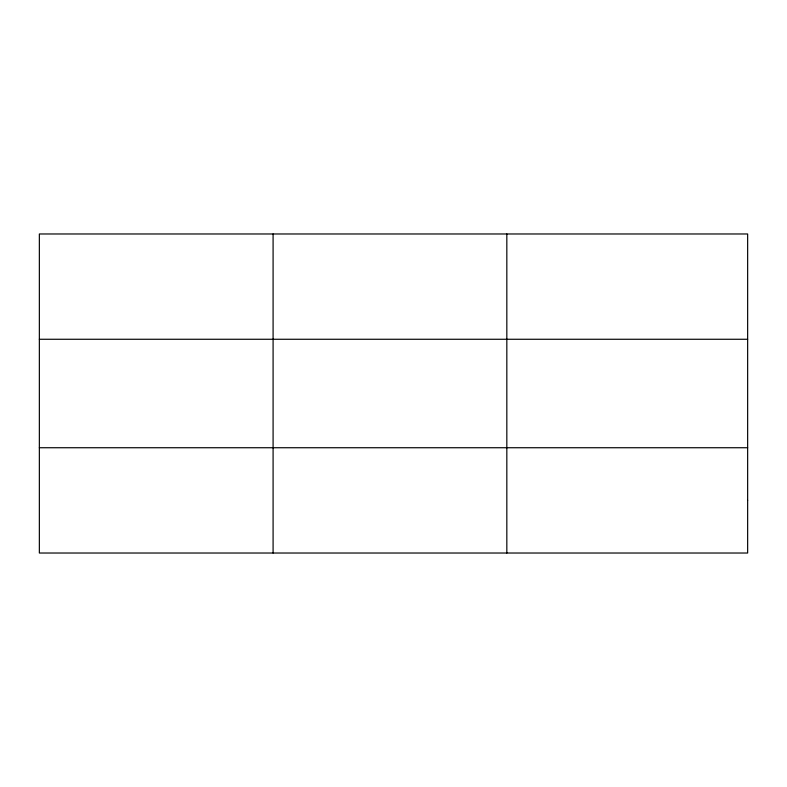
<?xml version="1.0" encoding="UTF-8"?>
<svg xmlns="http://www.w3.org/2000/svg" width="787" height="787" viewBox="0 0 787 787"><rect width="100%" height="100%" fill="white"/><g stroke="black" fill="none" stroke-linecap="round" stroke-linejoin="round"><path stroke-width="1.18" d="M273.089 233.975L273.089 553.025M506.828 233.975L506.828 553.025M39.35 339.266L747.65 339.266M39.35 447.734L747.65 447.734M747.65 500.384L747.65 553.025L39.35 553.025L39.35 233.975L747.65 233.975L747.65 500.384"/></g></svg>
